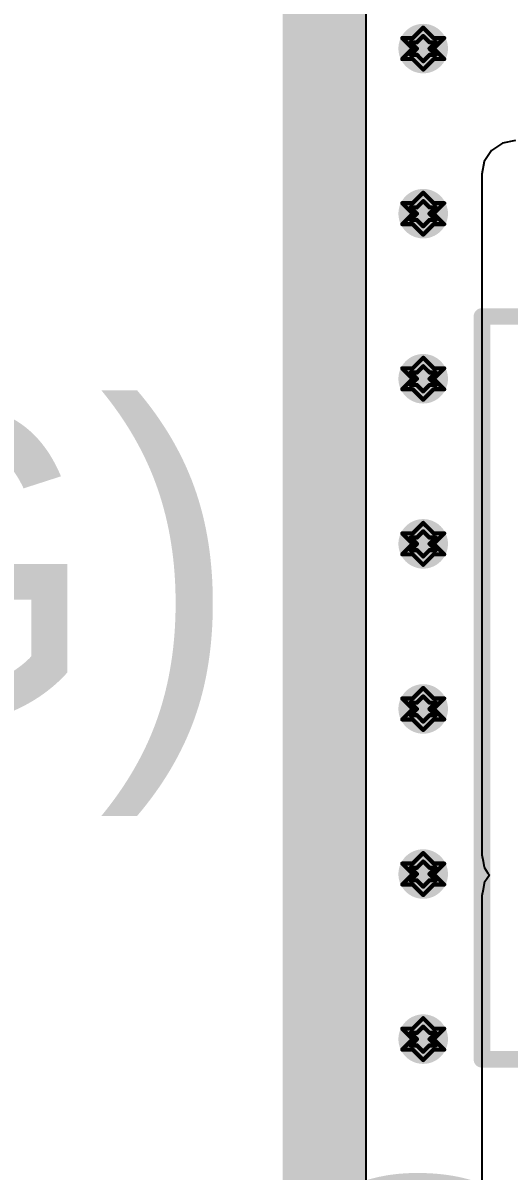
# Model space of a CAD drawing. Header units: millimetres. Extents: x 5 to 399, y 5 to 287.
# Drawn here: x 152.07 to 157.95, y 158.76 to 172.67 of the extents above; entities that cross this region are included whole.
import ezdxf

# ---------------------------------------------------------------- set-up
doc = ezdxf.new("R2010")
doc.units = ezdxf.units.MM
for name, color, linetype in [('BottomLayer', 5, 'Continuous'), ('DrillDrawing', 1, 'Continuous'), ('DrillGuide', 244, 'Continuous'), ('KeepOutLayer', 6, 'Continuous'), ('Mechanical2', 216, 'Continuous'), ('Mechanical4', 56, 'Continuous'), ('MidLayer1', 16, 'Continuous'), ('MidLayer2', 76, 'Continuous'), ('MultiLayer', 9, 'Continuous'), ('TopLayer', 1, 'Continuous'), ('TopOverlay', 2, 'Continuous'), ('TopPaste', 8, 'Continuous'), ('TopSolder', 216, 'Continuous'), ('ViaHoleLayer', 16, 'Continuous')]:
    doc.layers.add(name, color=color, linetype=linetype)

# ---------------------------------------------------------------- blocks, each defined once
blk = doc.blocks.new('ACM90V_54')
at = {"layer": 'TopLayer'}
for points in [[(-5.5, 1), (-3, 1), (-5.5, 2.5), (-3, 2.5)], [(3, 1), (5.5, 1), (3, 2.5), (5.5, 2.5)], [(-5.5, -2.5), (-3, -2.5), (-5.5, -1), (-3, -1)], [(3, -2.5), (5.5, -2.5), (3, -1), (5.5, -1)]]:
    blk.add_solid(points, dxfattribs=at)
at = {"layer": 'TopOverlay', "const_width": 0.2}
for points in [[(-4.5, -3.5), (-4.5, 3.5)], [(4.5, 3.5), (-4.5, 3.5)], [(4.5, -3.5), (4.5, 3.5)], [(4.5, -3.5), (-4.5, -3.5)]]:
    blk.add_lwpolyline(points, dxfattribs=at)
at = {"layer": 'TopOverlay'}
for points, const_width in [([(-4.55, 3.5, 1), (-4.45, 3.5, 1)], 0.1), ([(-4.55, 3.5, 1), (-4.45, 3.5, 1)], 0.1), ([(4.45, 3.5, 1), (4.55, 3.5, 1)], 0.1), ([(4.45, 3.5, 1), (4.55, 3.5, 1)], 0.1), ([(-3, 2.2, 1), (-3.4, 2.2, 1)], 0.4), ([(-3.5, 2.2, 1), (-3.3, 2.2, 1)], 0.2), ([(-3.1, 2.2, 1), (-2.9, 2.2, 1)], 0.2), ([(-4.55, -3.5, 1), (-4.45, -3.5, 1)], 0.1), ([(-4.55, -3.5, 1), (-4.45, -3.5, 1)], 0.1), ([(4.45, -3.5, 1), (4.55, -3.5, 1)], 0.1), ([(4.45, -3.5, 1), (4.55, -3.5, 1)], 0.1)]:
    blk.add_lwpolyline(points, format="xyb", close=True, dxfattribs=dict(at, const_width=const_width))
at = {"layer": 'TopPaste'}
for points in [[(-5.5, 1), (-3, 1), (-5.5, 2.5), (-3, 2.5)], [(3, 1), (5.5, 1), (3, 2.5), (5.5, 2.5)], [(-5.5, -2.5), (-3, -2.5), (-5.5, -1), (-3, -1)], [(3, -2.5), (5.5, -2.5), (3, -1), (5.5, -1)]]:
    blk.add_solid(points, dxfattribs=at)
at = {"layer": 'TopSolder'}
for points in [[(-5.55, 0.95), (-2.95, 0.95), (-5.55, 2.55), (-2.95, 2.55)], [(2.95, 0.95), (5.55, 0.95), (2.95, 2.55), (5.55, 2.55)], [(-5.55, -2.55), (-2.95, -2.55), (-5.55, -0.95), (-2.95, -0.95)], [(2.95, -2.55), (5.55, -2.55), (2.95, -0.95), (5.55, -0.95)]]:
    blk.add_solid(points, dxfattribs=at)

msp = doc.modelspace()

# ---------------------------------------------------------------- linework, layer by layer
at = {"layer": 'BottomLayer'}
msp.add_line((156.222, 148.362), (156.222, 188.362), dxfattribs=at)
at = {"layer": 'BottomLayer', "const_width": 0.3}
for points in [[(156.762, 172.362, 1), (157.062, 172.362, 1)], [(156.762, 170.362, 1), (157.062, 170.362, 1)], [(156.762, 168.362, 1), (157.062, 168.362, 1)], [(156.762, 166.362, 1), (157.062, 166.362, 1)], [(156.762, 164.362, 1), (157.062, 164.362, 1)], [(156.762, 162.362, 1), (157.062, 162.362, 1)], [(156.762, 160.362, 1), (157.062, 160.362, 1)]]:
    msp.add_lwpolyline(points, format="xyb", close=True, dxfattribs=at)
at = {"layer": 'DrillDrawing', "const_width": 0.0508}
for points in [[(156.785, 172.489), (156.912, 172.616)], [(156.912, 172.616), (157.039, 172.489)], [(156.658, 172.489), (156.785, 172.362)], [(156.658, 172.489), (156.785, 172.489)], [(156.836, 172.438), (156.912, 172.514)], [(156.912, 172.514), (156.989, 172.438)], [(157.039, 172.489), (157.166, 172.489)], [(157.039, 172.362), (157.166, 172.489)], [(156.658, 172.235), (156.785, 172.362)], [(156.76, 172.438), (156.836, 172.362)], [(156.76, 172.438), (156.836, 172.438)], [(156.76, 172.286), (156.836, 172.362)], [(156.989, 172.438), (157.065, 172.438)], [(156.989, 172.362), (157.065, 172.438)], [(156.989, 172.362), (157.065, 172.286)], [(157.039, 172.362), (157.166, 172.235)], [(156.658, 172.235), (156.785, 172.235)], [(156.76, 172.286), (156.836, 172.286)], [(156.785, 172.235), (156.912, 172.108)], [(156.836, 172.286), (156.912, 172.209)], [(156.912, 172.209), (156.989, 172.286)], [(156.912, 172.108), (157.039, 172.235)], [(156.989, 172.286), (157.065, 172.286)], [(157.039, 172.235), (157.166, 172.235)], [(156.785, 170.489), (156.912, 170.616)], [(156.836, 170.438), (156.912, 170.514)], [(156.912, 170.616), (157.039, 170.489)], [(156.912, 170.514), (156.989, 170.438)], [(156.658, 170.489), (156.785, 170.362)], [(156.658, 170.489), (156.785, 170.489)], [(156.658, 170.235), (156.785, 170.362)], [(156.76, 170.438), (156.836, 170.362)], [(156.76, 170.438), (156.836, 170.438)], [(156.76, 170.286), (156.836, 170.362)], [(156.989, 170.438), (157.065, 170.438)], [(156.989, 170.362), (157.065, 170.438)], [(156.989, 170.362), (157.065, 170.286)], [(157.039, 170.489), (157.166, 170.489)], [(157.039, 170.362), (157.166, 170.489)], [(157.039, 170.362), (157.166, 170.235)], [(156.658, 170.235), (156.785, 170.235)], [(156.76, 170.286), (156.836, 170.286)], [(156.785, 170.235), (156.912, 170.108)], [(156.836, 170.286), (156.912, 170.209)], [(156.912, 170.209), (156.989, 170.286)], [(156.912, 170.108), (157.039, 170.235)], [(156.989, 170.286), (157.065, 170.286)], [(157.039, 170.235), (157.166, 170.235)], [(156.785, 168.489), (156.912, 168.616)], [(156.912, 168.616), (157.039, 168.489)], [(156.658, 168.489), (156.785, 168.362)], [(156.658, 168.489), (156.785, 168.489)], [(156.76, 168.438), (156.836, 168.362)], [(156.76, 168.438), (156.836, 168.438)], [(156.836, 168.438), (156.912, 168.514)], [(156.912, 168.514), (156.989, 168.438)], [(156.989, 168.438), (157.065, 168.438)], [(156.989, 168.362), (157.065, 168.438)], [(157.039, 168.489), (157.166, 168.489)], [(157.039, 168.362), (157.166, 168.489)], [(156.658, 168.235), (156.785, 168.362)], [(156.76, 168.286), (156.836, 168.362)], [(156.76, 168.286), (156.836, 168.286)], [(156.836, 168.286), (156.912, 168.209)], [(156.912, 168.209), (156.989, 168.286)], [(156.989, 168.362), (157.065, 168.286)], [(156.989, 168.286), (157.065, 168.286)], [(157.039, 168.362), (157.166, 168.235)], [(156.658, 168.235), (156.785, 168.235)], [(156.785, 168.235), (156.912, 168.108)], [(156.912, 168.108), (157.039, 168.235)], [(157.039, 168.235), (157.166, 168.235)], [(156.785, 166.489), (156.912, 166.616)], [(156.912, 166.616), (157.039, 166.489)], [(156.658, 166.489), (156.785, 166.362)], [(156.658, 166.489), (156.785, 166.489)], [(156.836, 166.438), (156.912, 166.514)], [(156.912, 166.514), (156.989, 166.438)], [(157.039, 166.489), (157.166, 166.489)], [(157.039, 166.362), (157.166, 166.489)], [(156.658, 166.235), (156.785, 166.362)], [(156.76, 166.438), (156.836, 166.362)], [(156.76, 166.438), (156.836, 166.438)], [(156.76, 166.286), (156.836, 166.362)], [(156.989, 166.438), (157.065, 166.438)], [(156.989, 166.362), (157.065, 166.438)], [(156.989, 166.362), (157.065, 166.286)], [(157.039, 166.362), (157.166, 166.235)], [(156.658, 166.235), (156.785, 166.235)], [(156.76, 166.286), (156.836, 166.286)], [(156.785, 166.235), (156.912, 166.108)], [(156.836, 166.286), (156.912, 166.209)], [(156.912, 166.209), (156.989, 166.286)], [(156.912, 166.108), (157.039, 166.235)], [(156.989, 166.286), (157.065, 166.286)], [(157.039, 166.235), (157.166, 166.235)], [(156.785, 164.489), (156.912, 164.616)], [(156.836, 164.438), (156.912, 164.514)], [(156.912, 164.616), (157.039, 164.489)], [(156.912, 164.514), (156.989, 164.438)], [(156.658, 164.489), (156.785, 164.362)], [(156.658, 164.489), (156.785, 164.489)], [(156.76, 164.438), (156.836, 164.362)], [(156.76, 164.438), (156.836, 164.438)], [(156.989, 164.438), (157.065, 164.438)], [(156.989, 164.362), (157.065, 164.438)], [(157.039, 164.489), (157.166, 164.489)], [(157.039, 164.362), (157.166, 164.489)], [(156.658, 164.235), (156.785, 164.362)], [(156.658, 164.235), (156.785, 164.235)], [(156.76, 164.286), (156.836, 164.362)], [(156.76, 164.286), (156.836, 164.286)], [(156.785, 164.235), (156.912, 164.108)], [(156.836, 164.286), (156.912, 164.209)], [(156.912, 164.209), (156.989, 164.286)], [(156.912, 164.108), (157.039, 164.235)], [(156.989, 164.362), (157.065, 164.286)], [(156.989, 164.286), (157.065, 164.286)], [(157.039, 164.362), (157.166, 164.235)], [(157.039, 164.235), (157.166, 164.235)], [(156.785, 162.489), (156.912, 162.616)], [(156.912, 162.616), (157.039, 162.489)], [(156.658, 162.489), (156.785, 162.362)], [(156.658, 162.489), (156.785, 162.489)], [(156.76, 162.438), (156.836, 162.362)], [(156.76, 162.438), (156.836, 162.438)], [(156.836, 162.438), (156.912, 162.514)], [(156.912, 162.514), (156.989, 162.438)], [(156.989, 162.438), (157.065, 162.438)], [(156.989, 162.362), (157.065, 162.438)], [(157.039, 162.489), (157.166, 162.489)], [(157.039, 162.362), (157.166, 162.489)], [(156.658, 162.235), (156.785, 162.362)], [(156.76, 162.286), (156.836, 162.362)], [(156.76, 162.286), (156.836, 162.286)], [(156.836, 162.286), (156.912, 162.209)], [(156.912, 162.209), (156.989, 162.286)], [(156.989, 162.362), (157.065, 162.286)], [(156.989, 162.286), (157.065, 162.286)], [(157.039, 162.362), (157.166, 162.235)], [(156.658, 162.235), (156.785, 162.235)], [(156.785, 162.235), (156.912, 162.108)], [(156.912, 162.108), (157.039, 162.235)], [(157.039, 162.235), (157.166, 162.235)], [(156.658, 160.489), (156.785, 160.362)], [(156.658, 160.489), (156.785, 160.489)], [(156.785, 160.489), (156.912, 160.616)], [(156.836, 160.438), (156.912, 160.514)], [(156.912, 160.616), (157.039, 160.489)], [(156.912, 160.514), (156.989, 160.438)], [(157.039, 160.489), (157.166, 160.489)], [(157.039, 160.362), (157.166, 160.489)], [(156.658, 160.235), (156.785, 160.362)], [(156.76, 160.438), (156.836, 160.362)], [(156.76, 160.438), (156.836, 160.438)], [(156.76, 160.286), (156.836, 160.362)], [(156.989, 160.438), (157.065, 160.438)], [(156.989, 160.362), (157.065, 160.438)], [(156.989, 160.362), (157.065, 160.286)], [(157.039, 160.362), (157.166, 160.235)], [(156.658, 160.235), (156.785, 160.235)], [(156.76, 160.286), (156.836, 160.286)], [(156.785, 160.235), (156.912, 160.108)], [(156.836, 160.286), (156.912, 160.209)], [(156.912, 160.209), (156.989, 160.286)], [(156.912, 160.108), (157.039, 160.235)], [(156.989, 160.286), (157.065, 160.286)], [(157.039, 160.235), (157.166, 160.235)]]:
    msp.add_lwpolyline(points, dxfattribs=at)
at = {"layer": 'DrillDrawing', "const_width": 0.0254}
for points in [[(156.9, 172.616, 1), (156.925, 172.616, 1)], [(156.9, 172.616, 1), (156.925, 172.616, 1)], [(156.646, 172.489, 1), (156.671, 172.489, 1)], [(156.646, 172.489, 1), (156.671, 172.489, 1)], [(156.773, 172.489, 1), (156.798, 172.489, 1)], [(156.773, 172.489, 1), (156.798, 172.489, 1)], [(156.9, 172.514, 1), (156.925, 172.514, 1)], [(156.9, 172.514, 1), (156.925, 172.514, 1)], [(157.027, 172.489, 1), (157.052, 172.489, 1)], [(157.027, 172.489, 1), (157.052, 172.489, 1)], [(157.154, 172.489, 1), (157.179, 172.489, 1)], [(157.154, 172.489, 1), (157.179, 172.489, 1)], [(156.747, 172.438, 1), (156.773, 172.438, 1)], [(156.747, 172.438, 1), (156.773, 172.438, 1)], [(156.773, 172.362, 1), (156.798, 172.362, 1)], [(156.773, 172.362, 1), (156.798, 172.362, 1)], [(156.823, 172.438, 1), (156.849, 172.438, 1)], [(156.823, 172.438, 1), (156.849, 172.438, 1)], [(156.823, 172.362, 1), (156.849, 172.362, 1)], [(156.823, 172.362, 1), (156.849, 172.362, 1)], [(156.976, 172.438, 1), (157.001, 172.438, 1)], [(156.976, 172.438, 1), (157.001, 172.438, 1)], [(156.976, 172.362, 1), (157.001, 172.362, 1)], [(156.976, 172.362, 1), (157.001, 172.362, 1)], [(157.027, 172.362, 1), (157.052, 172.362, 1)], [(157.027, 172.362, 1), (157.052, 172.362, 1)], [(157.052, 172.438, 1), (157.077, 172.438, 1)], [(157.052, 172.438, 1), (157.077, 172.438, 1)], [(156.646, 172.235, 1), (156.671, 172.235, 1)], [(156.646, 172.235, 1), (156.671, 172.235, 1)], [(156.747, 172.286, 1), (156.773, 172.286, 1)], [(156.747, 172.286, 1), (156.773, 172.286, 1)], [(156.773, 172.235, 1), (156.798, 172.235, 1)], [(156.773, 172.235, 1), (156.798, 172.235, 1)], [(156.823, 172.286, 1), (156.849, 172.286, 1)], [(156.823, 172.286, 1), (156.849, 172.286, 1)], [(156.9, 172.209, 1), (156.925, 172.209, 1)], [(156.9, 172.209, 1), (156.925, 172.209, 1)], [(156.976, 172.286, 1), (157.001, 172.286, 1)], [(156.976, 172.286, 1), (157.001, 172.286, 1)], [(157.027, 172.235, 1), (157.052, 172.235, 1)], [(157.027, 172.235, 1), (157.052, 172.235, 1)], [(157.052, 172.286, 1), (157.077, 172.286, 1)], [(157.052, 172.286, 1), (157.077, 172.286, 1)], [(157.154, 172.235, 1), (157.179, 172.235, 1)], [(157.154, 172.235, 1), (157.179, 172.235, 1)], [(156.9, 172.108, 1), (156.925, 172.108, 1)], [(156.9, 172.108, 1), (156.925, 172.108, 1)], [(156.9, 170.616, 1), (156.925, 170.616, 1)], [(156.9, 170.616, 1), (156.925, 170.616, 1)], [(156.9, 170.514, 1), (156.925, 170.514, 1)], [(156.9, 170.514, 1), (156.925, 170.514, 1)], [(156.646, 170.489, 1), (156.671, 170.489, 1)], [(156.646, 170.489, 1), (156.671, 170.489, 1)], [(156.747, 170.438, 1), (156.773, 170.438, 1)], [(156.747, 170.438, 1), (156.773, 170.438, 1)], [(156.773, 170.489, 1), (156.798, 170.489, 1)], [(156.773, 170.489, 1), (156.798, 170.489, 1)], [(156.773, 170.362, 1), (156.798, 170.362, 1)], [(156.773, 170.362, 1), (156.798, 170.362, 1)], [(156.823, 170.438, 1), (156.849, 170.438, 1)], [(156.823, 170.438, 1), (156.849, 170.438, 1)], [(156.823, 170.362, 1), (156.849, 170.362, 1)], [(156.823, 170.362, 1), (156.849, 170.362, 1)], [(156.976, 170.438, 1), (157.001, 170.438, 1)], [(156.976, 170.438, 1), (157.001, 170.438, 1)], [(156.976, 170.362, 1), (157.001, 170.362, 1)], [(156.976, 170.362, 1), (157.001, 170.362, 1)], [(157.027, 170.489, 1), (157.052, 170.489, 1)], [(157.027, 170.489, 1), (157.052, 170.489, 1)], [(157.027, 170.362, 1), (157.052, 170.362, 1)], [(157.027, 170.362, 1), (157.052, 170.362, 1)], [(157.052, 170.438, 1), (157.077, 170.438, 1)], [(157.052, 170.438, 1), (157.077, 170.438, 1)], [(157.154, 170.489, 1), (157.179, 170.489, 1)], [(157.154, 170.489, 1), (157.179, 170.489, 1)], [(156.646, 170.235, 1), (156.671, 170.235, 1)], [(156.646, 170.235, 1), (156.671, 170.235, 1)], [(156.747, 170.286, 1), (156.773, 170.286, 1)], [(156.747, 170.286, 1), (156.773, 170.286, 1)], [(156.773, 170.235, 1), (156.798, 170.235, 1)], [(156.773, 170.235, 1), (156.798, 170.235, 1)], [(156.823, 170.286, 1), (156.849, 170.286, 1)], [(156.823, 170.286, 1), (156.849, 170.286, 1)], [(156.976, 170.286, 1), (157.001, 170.286, 1)], [(156.976, 170.286, 1), (157.001, 170.286, 1)], [(157.027, 170.235, 1), (157.052, 170.235, 1)], [(157.027, 170.235, 1), (157.052, 170.235, 1)], [(157.052, 170.286, 1), (157.077, 170.286, 1)], [(157.052, 170.286, 1), (157.077, 170.286, 1)], [(157.154, 170.235, 1), (157.179, 170.235, 1)], [(157.154, 170.235, 1), (157.179, 170.235, 1)], [(156.9, 170.209, 1), (156.925, 170.209, 1)], [(156.9, 170.209, 1), (156.925, 170.209, 1)], [(156.9, 170.108, 1), (156.925, 170.108, 1)], [(156.9, 170.108, 1), (156.925, 170.108, 1)], [(156.9, 168.616, 1), (156.925, 168.616, 1)], [(156.9, 168.616, 1), (156.925, 168.616, 1)], [(156.646, 168.489, 1), (156.671, 168.489, 1)], [(156.646, 168.489, 1), (156.671, 168.489, 1)], [(156.747, 168.438, 1), (156.773, 168.438, 1)], [(156.747, 168.438, 1), (156.773, 168.438, 1)], [(156.773, 168.489, 1), (156.798, 168.489, 1)], [(156.773, 168.489, 1), (156.798, 168.489, 1)], [(156.823, 168.438, 1), (156.849, 168.438, 1)], [(156.823, 168.438, 1), (156.849, 168.438, 1)], [(156.9, 168.514, 1), (156.925, 168.514, 1)], [(156.9, 168.514, 1), (156.925, 168.514, 1)], [(156.976, 168.438, 1), (157.001, 168.438, 1)], [(156.976, 168.438, 1), (157.001, 168.438, 1)], [(157.027, 168.489, 1), (157.052, 168.489, 1)], [(157.027, 168.489, 1), (157.052, 168.489, 1)], [(157.052, 168.438, 1), (157.077, 168.438, 1)], [(157.052, 168.438, 1), (157.077, 168.438, 1)], [(157.154, 168.489, 1), (157.179, 168.489, 1)], [(157.154, 168.489, 1), (157.179, 168.489, 1)], [(156.747, 168.286, 1), (156.773, 168.286, 1)], [(156.747, 168.286, 1), (156.773, 168.286, 1)], [(156.773, 168.362, 1), (156.798, 168.362, 1)], [(156.773, 168.362, 1), (156.798, 168.362, 1)], [(156.823, 168.362, 1), (156.849, 168.362, 1)], [(156.823, 168.362, 1), (156.849, 168.362, 1)], [(156.823, 168.286, 1), (156.849, 168.286, 1)], [(156.823, 168.286, 1), (156.849, 168.286, 1)], [(156.976, 168.362, 1), (157.001, 168.362, 1)], [(156.976, 168.362, 1), (157.001, 168.362, 1)], [(156.976, 168.286, 1), (157.001, 168.286, 1)], [(156.976, 168.286, 1), (157.001, 168.286, 1)], [(157.027, 168.362, 1), (157.052, 168.362, 1)], [(157.027, 168.362, 1), (157.052, 168.362, 1)], [(157.052, 168.286, 1), (157.077, 168.286, 1)], [(157.052, 168.286, 1), (157.077, 168.286, 1)], [(156.646, 168.235, 1), (156.671, 168.235, 1)], [(156.646, 168.235, 1), (156.671, 168.235, 1)], [(156.773, 168.235, 1), (156.798, 168.235, 1)], [(156.773, 168.235, 1), (156.798, 168.235, 1)], [(156.9, 168.209, 1), (156.925, 168.209, 1)], [(156.9, 168.209, 1), (156.925, 168.209, 1)], [(157.027, 168.235, 1), (157.052, 168.235, 1)], [(157.027, 168.235, 1), (157.052, 168.235, 1)], [(157.154, 168.235, 1), (157.179, 168.235, 1)], [(157.154, 168.235, 1), (157.179, 168.235, 1)], [(156.9, 168.108, 1), (156.925, 168.108, 1)], [(156.9, 168.108, 1), (156.925, 168.108, 1)], [(156.9, 166.616, 1), (156.925, 166.616, 1)], [(156.9, 166.616, 1), (156.925, 166.616, 1)], [(156.646, 166.489, 1), (156.671, 166.489, 1)], [(156.646, 166.489, 1), (156.671, 166.489, 1)], [(156.773, 166.489, 1), (156.798, 166.489, 1)], [(156.773, 166.489, 1), (156.798, 166.489, 1)], [(156.9, 166.514, 1), (156.925, 166.514, 1)], [(156.9, 166.514, 1), (156.925, 166.514, 1)], [(157.027, 166.489, 1), (157.052, 166.489, 1)], [(157.027, 166.489, 1), (157.052, 166.489, 1)], [(157.154, 166.489, 1), (157.179, 166.489, 1)], [(157.154, 166.489, 1), (157.179, 166.489, 1)], [(156.747, 166.438, 1), (156.773, 166.438, 1)], [(156.747, 166.438, 1), (156.773, 166.438, 1)], [(156.773, 166.362, 1), (156.798, 166.362, 1)], [(156.773, 166.362, 1), (156.798, 166.362, 1)], [(156.823, 166.438, 1), (156.849, 166.438, 1)], [(156.823, 166.438, 1), (156.849, 166.438, 1)], [(156.823, 166.362, 1), (156.849, 166.362, 1)], [(156.823, 166.362, 1), (156.849, 166.362, 1)], [(156.976, 166.438, 1), (157.001, 166.438, 1)], [(156.976, 166.438, 1), (157.001, 166.438, 1)], [(156.976, 166.362, 1), (157.001, 166.362, 1)], [(156.976, 166.362, 1), (157.001, 166.362, 1)], [(157.027, 166.362, 1), (157.052, 166.362, 1)], [(157.027, 166.362, 1), (157.052, 166.362, 1)], [(157.052, 166.438, 1), (157.077, 166.438, 1)], [(157.052, 166.438, 1), (157.077, 166.438, 1)], [(156.646, 166.235, 1), (156.671, 166.235, 1)], [(156.646, 166.235, 1), (156.671, 166.235, 1)], [(156.747, 166.286, 1), (156.773, 166.286, 1)], [(156.747, 166.286, 1), (156.773, 166.286, 1)], [(156.773, 166.235, 1), (156.798, 166.235, 1)], [(156.773, 166.235, 1), (156.798, 166.235, 1)], [(156.823, 166.286, 1), (156.849, 166.286, 1)], [(156.823, 166.286, 1), (156.849, 166.286, 1)], [(156.9, 166.209, 1), (156.925, 166.209, 1)], [(156.9, 166.209, 1), (156.925, 166.209, 1)], [(156.976, 166.286, 1), (157.001, 166.286, 1)], [(156.976, 166.286, 1), (157.001, 166.286, 1)], [(157.027, 166.235, 1), (157.052, 166.235, 1)], [(157.027, 166.235, 1), (157.052, 166.235, 1)], [(157.052, 166.286, 1), (157.077, 166.286, 1)], [(157.052, 166.286, 1), (157.077, 166.286, 1)], [(157.154, 166.235, 1), (157.179, 166.235, 1)], [(157.154, 166.235, 1), (157.179, 166.235, 1)], [(156.9, 166.108, 1), (156.925, 166.108, 1)], [(156.9, 166.108, 1), (156.925, 166.108, 1)], [(156.9, 164.616, 1), (156.925, 164.616, 1)], [(156.9, 164.616, 1), (156.925, 164.616, 1)], [(156.9, 164.514, 1), (156.925, 164.514, 1)], [(156.9, 164.514, 1), (156.925, 164.514, 1)], [(156.646, 164.489, 1), (156.671, 164.489, 1)], [(156.646, 164.489, 1), (156.671, 164.489, 1)], [(156.747, 164.438, 1), (156.773, 164.438, 1)], [(156.747, 164.438, 1), (156.773, 164.438, 1)], [(156.773, 164.489, 1), (156.798, 164.489, 1)], [(156.773, 164.489, 1), (156.798, 164.489, 1)], [(156.823, 164.438, 1), (156.849, 164.438, 1)], [(156.823, 164.438, 1), (156.849, 164.438, 1)], [(156.976, 164.438, 1), (157.001, 164.438, 1)], [(156.976, 164.438, 1), (157.001, 164.438, 1)], [(157.027, 164.489, 1), (157.052, 164.489, 1)], [(157.027, 164.489, 1), (157.052, 164.489, 1)], [(157.052, 164.438, 1), (157.077, 164.438, 1)], [(157.052, 164.438, 1), (157.077, 164.438, 1)], [(157.154, 164.489, 1), (157.179, 164.489, 1)], [(157.154, 164.489, 1), (157.179, 164.489, 1)], [(156.646, 164.235, 1), (156.671, 164.235, 1)], [(156.646, 164.235, 1), (156.671, 164.235, 1)], [(156.747, 164.286, 1), (156.773, 164.286, 1)], [(156.747, 164.286, 1), (156.773, 164.286, 1)], [(156.773, 164.362, 1), (156.798, 164.362, 1)], [(156.773, 164.362, 1), (156.798, 164.362, 1)], [(156.773, 164.235, 1), (156.798, 164.235, 1)], [(156.773, 164.235, 1), (156.798, 164.235, 1)], [(156.823, 164.362, 1), (156.849, 164.362, 1)], [(156.823, 164.362, 1), (156.849, 164.362, 1)], [(156.823, 164.286, 1), (156.849, 164.286, 1)], [(156.823, 164.286, 1), (156.849, 164.286, 1)], [(156.976, 164.362, 1), (157.001, 164.362, 1)], [(156.976, 164.362, 1), (157.001, 164.362, 1)], [(156.976, 164.286, 1), (157.001, 164.286, 1)], [(156.976, 164.286, 1), (157.001, 164.286, 1)], [(157.027, 164.362, 1), (157.052, 164.362, 1)], [(157.027, 164.362, 1), (157.052, 164.362, 1)], [(157.027, 164.235, 1), (157.052, 164.235, 1)], [(157.027, 164.235, 1), (157.052, 164.235, 1)], [(157.052, 164.286, 1), (157.077, 164.286, 1)], [(157.052, 164.286, 1), (157.077, 164.286, 1)], [(157.154, 164.235, 1), (157.179, 164.235, 1)], [(157.154, 164.235, 1), (157.179, 164.235, 1)], [(156.9, 164.209, 1), (156.925, 164.209, 1)], [(156.9, 164.209, 1), (156.925, 164.209, 1)], [(156.9, 164.108, 1), (156.925, 164.108, 1)], [(156.9, 164.108, 1), (156.925, 164.108, 1)], [(156.9, 162.616, 1), (156.925, 162.616, 1)], [(156.9, 162.616, 1), (156.925, 162.616, 1)], [(156.646, 162.489, 1), (156.671, 162.489, 1)], [(156.646, 162.489, 1), (156.671, 162.489, 1)], [(156.747, 162.438, 1), (156.773, 162.438, 1)], [(156.747, 162.438, 1), (156.773, 162.438, 1)], [(156.773, 162.489, 1), (156.798, 162.489, 1)], [(156.773, 162.489, 1), (156.798, 162.489, 1)], [(156.823, 162.438, 1), (156.849, 162.438, 1)], [(156.823, 162.438, 1), (156.849, 162.438, 1)], [(156.9, 162.514, 1), (156.925, 162.514, 1)], [(156.9, 162.514, 1), (156.925, 162.514, 1)], [(156.976, 162.438, 1), (157.001, 162.438, 1)], [(156.976, 162.438, 1), (157.001, 162.438, 1)], [(157.027, 162.489, 1), (157.052, 162.489, 1)], [(157.027, 162.489, 1), (157.052, 162.489, 1)], [(157.052, 162.438, 1), (157.077, 162.438, 1)], [(157.052, 162.438, 1), (157.077, 162.438, 1)], [(157.154, 162.489, 1), (157.179, 162.489, 1)], [(157.154, 162.489, 1), (157.179, 162.489, 1)], [(156.747, 162.286, 1), (156.773, 162.286, 1)], [(156.747, 162.286, 1), (156.773, 162.286, 1)], [(156.773, 162.362, 1), (156.798, 162.362, 1)], [(156.773, 162.362, 1), (156.798, 162.362, 1)], [(156.823, 162.362, 1), (156.849, 162.362, 1)], [(156.823, 162.362, 1), (156.849, 162.362, 1)], [(156.823, 162.286, 1), (156.849, 162.286, 1)], [(156.823, 162.286, 1), (156.849, 162.286, 1)], [(156.976, 162.362, 1), (157.001, 162.362, 1)], [(156.976, 162.362, 1), (157.001, 162.362, 1)], [(156.976, 162.286, 1), (157.001, 162.286, 1)], [(156.976, 162.286, 1), (157.001, 162.286, 1)], [(157.027, 162.362, 1), (157.052, 162.362, 1)], [(157.027, 162.362, 1), (157.052, 162.362, 1)], [(157.052, 162.286, 1), (157.077, 162.286, 1)], [(157.052, 162.286, 1), (157.077, 162.286, 1)], [(156.646, 162.235, 1), (156.671, 162.235, 1)], [(156.646, 162.235, 1), (156.671, 162.235, 1)], [(156.773, 162.235, 1), (156.798, 162.235, 1)], [(156.773, 162.235, 1), (156.798, 162.235, 1)], [(156.9, 162.209, 1), (156.925, 162.209, 1)], [(156.9, 162.209, 1), (156.925, 162.209, 1)], [(157.027, 162.235, 1), (157.052, 162.235, 1)], [(157.027, 162.235, 1), (157.052, 162.235, 1)], [(157.154, 162.235, 1), (157.179, 162.235, 1)], [(157.154, 162.235, 1), (157.179, 162.235, 1)], [(156.9, 162.108, 1), (156.925, 162.108, 1)], [(156.9, 162.108, 1), (156.925, 162.108, 1)], [(156.646, 160.489, 1), (156.671, 160.489, 1)], [(156.646, 160.489, 1), (156.671, 160.489, 1)], [(156.773, 160.489, 1), (156.798, 160.489, 1)], [(156.773, 160.489, 1), (156.798, 160.489, 1)], [(156.9, 160.616, 1), (156.925, 160.616, 1)], [(156.9, 160.616, 1), (156.925, 160.616, 1)], [(156.9, 160.514, 1), (156.925, 160.514, 1)], [(156.9, 160.514, 1), (156.925, 160.514, 1)], [(157.027, 160.489, 1), (157.052, 160.489, 1)], [(157.027, 160.489, 1), (157.052, 160.489, 1)], [(157.154, 160.489, 1), (157.179, 160.489, 1)], [(157.154, 160.489, 1), (157.179, 160.489, 1)], [(156.747, 160.438, 1), (156.773, 160.438, 1)], [(156.747, 160.438, 1), (156.773, 160.438, 1)], [(156.773, 160.362, 1), (156.798, 160.362, 1)], [(156.773, 160.362, 1), (156.798, 160.362, 1)], [(156.823, 160.438, 1), (156.849, 160.438, 1)], [(156.823, 160.438, 1), (156.849, 160.438, 1)], [(156.823, 160.362, 1), (156.849, 160.362, 1)], [(156.823, 160.362, 1), (156.849, 160.362, 1)], [(156.976, 160.438, 1), (157.001, 160.438, 1)], [(156.976, 160.438, 1), (157.001, 160.438, 1)], [(156.976, 160.362, 1), (157.001, 160.362, 1)], [(156.976, 160.362, 1), (157.001, 160.362, 1)], [(157.027, 160.362, 1), (157.052, 160.362, 1)], [(157.027, 160.362, 1), (157.052, 160.362, 1)], [(157.052, 160.438, 1), (157.077, 160.438, 1)], [(157.052, 160.438, 1), (157.077, 160.438, 1)], [(156.646, 160.235, 1), (156.671, 160.235, 1)], [(156.646, 160.235, 1), (156.671, 160.235, 1)], [(156.747, 160.286, 1), (156.773, 160.286, 1)], [(156.747, 160.286, 1), (156.773, 160.286, 1)], [(156.773, 160.235, 1), (156.798, 160.235, 1)], [(156.773, 160.235, 1), (156.798, 160.235, 1)], [(156.823, 160.286, 1), (156.849, 160.286, 1)], [(156.823, 160.286, 1), (156.849, 160.286, 1)], [(156.9, 160.209, 1), (156.925, 160.209, 1)], [(156.9, 160.209, 1), (156.925, 160.209, 1)], [(156.976, 160.286, 1), (157.001, 160.286, 1)], [(156.976, 160.286, 1), (157.001, 160.286, 1)], [(157.027, 160.235, 1), (157.052, 160.235, 1)], [(157.027, 160.235, 1), (157.052, 160.235, 1)], [(157.052, 160.286, 1), (157.077, 160.286, 1)], [(157.052, 160.286, 1), (157.077, 160.286, 1)], [(157.154, 160.235, 1), (157.179, 160.235, 1)], [(157.154, 160.235, 1), (157.179, 160.235, 1)], [(156.9, 160.108, 1), (156.925, 160.108, 1)], [(156.9, 160.108, 1), (156.925, 160.108, 1)]]:
    msp.add_lwpolyline(points, format="xyb", close=True, dxfattribs=at)
at = {"layer": 'DrillGuide', "const_width": 0.125}
for points in [[(156.85, 172.362, 1), (156.975, 172.362, 1)], [(156.85, 170.362, 1), (156.975, 170.362, 1)], [(156.85, 168.362, 1), (156.975, 168.362, 1)], [(156.85, 166.362, 1), (156.975, 166.362, 1)], [(156.85, 164.362, 1), (156.975, 164.362, 1)], [(156.85, 162.362, 1), (156.975, 162.362, 1)], [(156.85, 160.362, 1), (156.975, 160.362, 1)]]:
    msp.add_lwpolyline(points, format="xyb", close=True, dxfattribs=at)
at = {"layer": 'KeepOutLayer', "const_width": 1}
msp.add_lwpolyline([(155.712, 111.362), (155.712, 191.362)], dxfattribs=at)
at = {"layer": 'Mechanical2', "const_width": 0.254}
msp.add_lwpolyline([(155.712, 191.362), (155.712, 111.362)], dxfattribs=at)
at = {"layer": 'MidLayer1'}
msp.add_line((156.222, 148.362), (156.222, 188.362), dxfattribs=at)
at = {"layer": 'MidLayer1', "const_width": 0.3}
for points in [[(156.762, 172.362, 1), (157.062, 172.362, 1)], [(156.762, 170.362, 1), (157.062, 170.362, 1)], [(156.762, 168.362, 1), (157.062, 168.362, 1)], [(156.762, 166.362, 1), (157.062, 166.362, 1)], [(156.762, 164.362, 1), (157.062, 164.362, 1)], [(156.762, 162.362, 1), (157.062, 162.362, 1)], [(156.762, 160.362, 1), (157.062, 160.362, 1)]]:
    msp.add_lwpolyline(points, format="xyb", close=True, dxfattribs=at)
at = {"layer": 'MidLayer2'}
msp.add_line((156.222, 148.362), (156.222, 188.362), dxfattribs=at)
at = {"layer": 'MidLayer2', "const_width": 0.3}
for points in [[(156.762, 172.362, 1), (157.062, 172.362, 1)], [(156.762, 170.362, 1), (157.062, 170.362, 1)], [(156.762, 168.362, 1), (157.062, 168.362, 1)], [(156.762, 166.362, 1), (157.062, 166.362, 1)], [(156.762, 164.362, 1), (157.062, 164.362, 1)], [(156.762, 162.362, 1), (157.062, 162.362, 1)], [(156.762, 160.362, 1), (157.062, 160.362, 1)]]:
    msp.add_lwpolyline(points, format="xyb", close=True, dxfattribs=at)
at = {"layer": 'MultiLayer', "const_width": 0.3}
for points in [[(156.762, 172.362, 1), (157.062, 172.362, 1)], [(156.762, 170.362, 1), (157.062, 170.362, 1)], [(156.762, 168.362, 1), (157.062, 168.362, 1)], [(156.762, 166.362, 1), (157.062, 166.362, 1)], [(156.762, 164.362, 1), (157.062, 164.362, 1)], [(156.762, 162.362, 1), (157.062, 162.362, 1)], [(156.762, 160.362, 1), (157.062, 160.362, 1)]]:
    msp.add_lwpolyline(points, format="xyb", close=True, dxfattribs=at)
at = {"layer": 'TopLayer'}
for p, q in [((156.222, 148.362), (156.222, 188.362)), ((157.873, 171.216), (157.741, 171.128)), ((158.029, 171.247), (157.873, 171.216)), ((157.741, 171.128), (157.652, 170.996)), ((157.652, 170.996), (157.621, 170.84)), ((157.621, 170.84), (157.621, 162.596)), ((157.621, 162.596), (157.622, 162.595)), ((157.622, 162.595), (157.621, 162.595)), ((157.621, 162.595), (157.637, 162.517)), ((157.637, 162.517), (157.652, 162.44)), ((157.652, 162.44), (157.653, 162.439)), ((157.696, 162.319), (157.652, 162.254)), ((157.653, 162.439), (157.653, 162.439)), ((157.653, 162.439), (157.696, 162.374)), ((157.696, 162.374), (157.714, 162.347)), ((157.714, 162.347), (157.696, 162.319)), ((157.637, 162.175), (157.621, 162.098)), ((157.652, 162.253), (157.637, 162.175)), ((157.652, 162.254), (157.652, 162.253)), ((157.652, 162.253), (157.652, 162.253)), ((157.621, 162.098), (157.621, 158.622))]:
    msp.add_line(p, q, dxfattribs=at)
at = {"layer": 'TopLayer', "const_width": 0.3}
for points in [[(156.762, 172.362, 1), (157.062, 172.362, 1)], [(156.762, 170.362, 1), (157.062, 170.362, 1)], [(156.762, 168.362, 1), (157.062, 168.362, 1)], [(156.762, 166.362, 1), (157.062, 166.362, 1)], [(156.762, 164.362, 1), (157.062, 164.362, 1)], [(156.762, 162.362, 1), (157.062, 162.362, 1)], [(156.762, 160.362, 1), (157.062, 160.362, 1)]]:
    msp.add_lwpolyline(points, format="xyb", close=True, dxfattribs=at)
at = {"layer": 'ViaHoleLayer', "const_width": 0.125}
for points in [[(156.85, 172.362, 1), (156.975, 172.362, 1)], [(156.85, 170.362, 1), (156.975, 170.362, 1)], [(156.85, 168.362, 1), (156.975, 168.362, 1)], [(156.85, 166.362, 1), (156.975, 166.362, 1)], [(156.85, 164.362, 1), (156.975, 164.362, 1)], [(156.85, 162.362, 1), (156.975, 162.362, 1)], [(156.85, 160.362, 1), (156.975, 160.362, 1)]]:
    msp.add_lwpolyline(points, format="xyb", close=True, dxfattribs=at)

# ---------------------------------------------------------------- block references
at = {"rotation": 270}
msp.add_blockref('ACM90V_54', (161.123, 164.617), dxfattribs=at)

# ---------------------------------------------------------------- texts
at = {"layer": 'Mechanical4'}
for s, height, p in [('Electroless Nickel / Imm. Gold (ENIG)', 3.81, (69.469, 164.211)), ('Gerber production data', 7.62, (69.469, 152.781))]:
    msp.add_text(s, height=height, dxfattribs=at).set_placement(p)

doc.saveas('drawing.dxf')
